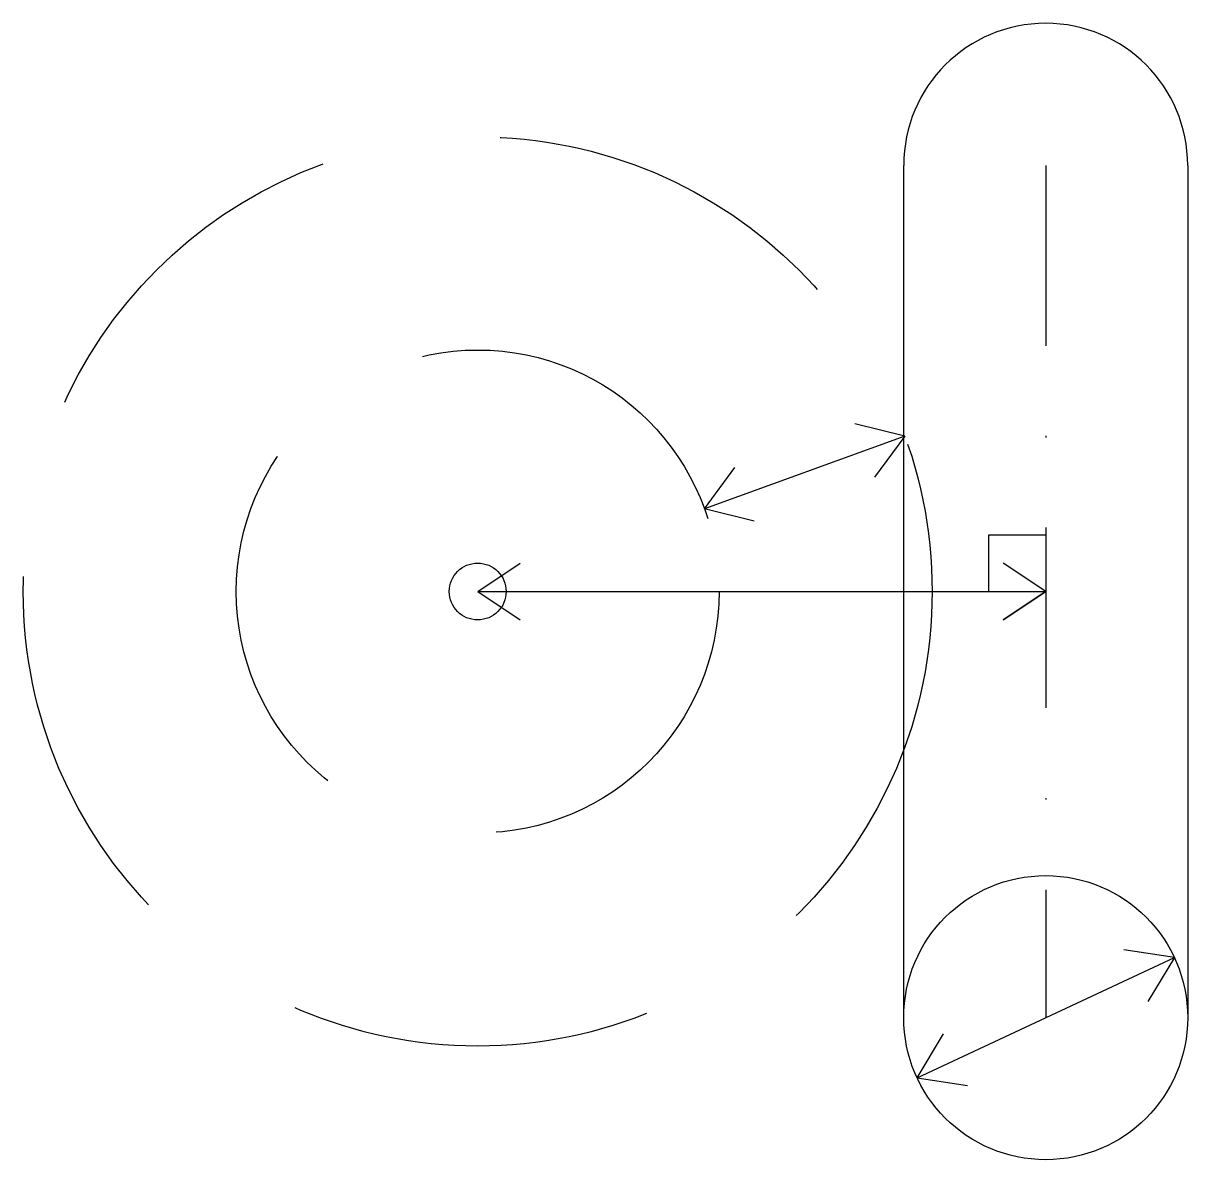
# Model space of a CAD drawing. Header units: inches. Extents: x -32 to 50, y -40 to 40.
import ezdxf

# ---------------------------------------------------------------- set-up
doc = ezdxf.new("R2010")
doc.units = ezdxf.units.IN
doc.header["$MEASUREMENT"] = 0
doc.linetypes.add('DASHDOT', pattern=[25.4, 12.7, -6.35, 0, -6.35])
doc.linetypes.add('DASHEDX2', pattern=[38.1, 25.4, -12.7])
doc.layers.get('0').update_dxf_attribs({"lineweight": 25, "true_color": 0xffffff})
doc.layers.add('layer 1', color=7, linetype='DASHDOT', lineweight=25, true_color=0x000000)
doc.layers.add('layer 2', color=7, linetype='DASHEDX2', lineweight=25, true_color=0x000000)

msp = doc.modelspace()

# ---------------------------------------------------------------- linework, layer by layer
for p, q in [((30, -30), (30, 30)), ((50, 30), (50, -30)), ((30.07, 10.945), (26.567, 11.798)), ((30.07, 10.945), (15.975, 5.814)), ((30.07, 10.945), (27.935, 8.039)), ((15.975, 5.814), (18.11, 8.72)), ((19.478, 4.961), (15.975, 5.814)), ((36, 0), (36, 4)), ((36, 4), (40, 4)), ((0, 0), (3, 2)), ((40, 0), (37, 2)), ((0, 0), (40, 0)), ((0, 0), (3, -2)), ((40, 0), (37, -2)), ((37, -2), (40, 0)), ((49.063, -25.774), (45.499, -25.229)), ((30.937, -34.226), (49.063, -25.774)), ((49.063, -25.774), (47.189, -28.854)), ((30.937, -34.226), (32.811, -31.146)), ((30.937, -34.226), (34.501, -34.771))]:
    msp.add_line(p, q)
msp.add_circle((40, -30), 10)
msp.add_arc((40, 30), 10, 0, 180)
at = {"layer": 'layer 1'}
msp.add_line((40, 30), (40, -30), dxfattribs=at)
at = {"layer": 'layer 2'}
for radius in [32, 17, 2]:
    msp.add_circle((0, 0), radius, dxfattribs=at)

doc.saveas('drawing.dxf')
